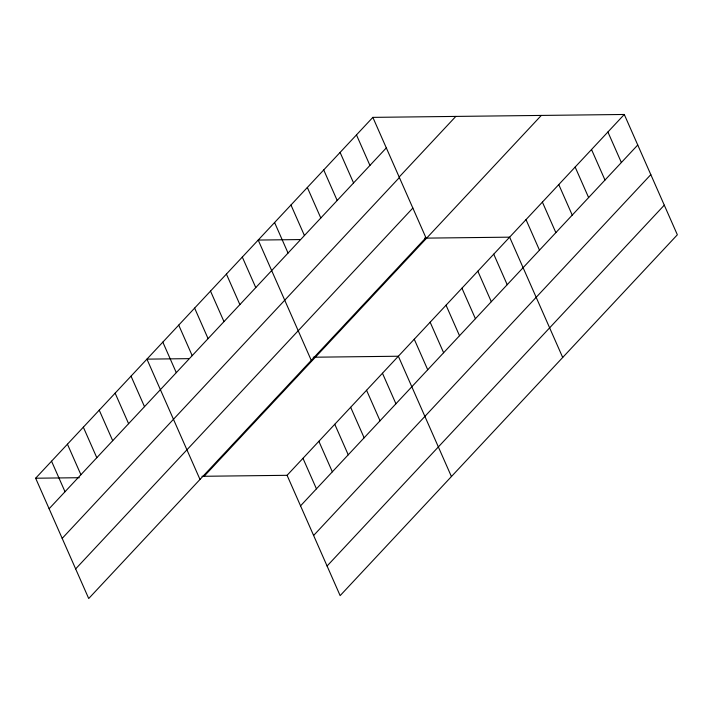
<?xml version="1.0" encoding="UTF-8"?>
<svg xmlns="http://www.w3.org/2000/svg" width="713" height="713" viewBox="0 0 713 713"><rect width="100%" height="100%" fill="white"/><g stroke="black" fill="none" stroke-linecap="round" stroke-linejoin="round"><path stroke-width="1.07" d="M372.854 117.369L425.919 237.687L88.715 598.528L35.65 478.218L372.854 117.369L624.285 114.472L677.35 234.782L340.146 595.631L287.081 475.313L624.285 114.472M49.117 508.743L386.321 147.894M399.244 176.958L455.83 116.406M62.183 538.377L399.387 177.528M75.649 568.903L412.854 208.053M204.105 476.275L541.31 115.426M300.547 505.847L637.752 144.997M313.613 535.481L650.817 174.632M327.08 566.006L664.284 205.157M299.692 239.577L258.204 240.058L311.269 360.368M424.529 238.142L509.635 237.162L562.7 357.471M188.41 358.657L146.931 359.138L199.996 479.448M313.248 357.222L398.353 356.233L451.418 476.551M35.65 478.218L79.321 477.71M201.966 476.302L287.081 475.313M607.904 131.994L621.371 162.528M591.523 149.525L604.989 180.05M575.15 167.047L588.617 197.581M558.769 184.578L572.236 215.103M542.388 202.1L555.855 232.634M526.016 219.631L539.483 250.165M493.735 254.167L507.201 284.701M477.844 271.181L491.302 301.706M461.944 288.195L475.411 318.72M446.044 305.2L459.511 335.734M356.473 134.891L369.94 165.425M430.153 322.214L443.62 352.748M340.101 152.422L353.568 182.947M414.253 339.228L427.72 369.753M323.72 169.944L337.187 200.478M307.339 187.474L320.805 218M382.462 373.247L395.929 403.781M290.966 204.996L304.424 235.531M366.562 390.261L380.029 420.786M274.585 222.527L288.052 253.062M350.662 407.275L364.129 437.8M334.771 424.28L348.238 454.814M242.304 257.063L255.771 287.597M318.871 441.294L332.338 471.828M226.413 274.077L239.88 304.611M302.972 458.307L316.438 488.833M210.513 291.091L223.98 321.616M194.622 308.096L208.08 338.63M178.722 325.11L192.189 355.644M162.822 342.124L176.289 372.649M131.032 376.143L144.498 406.677M115.132 393.157L128.598 423.691M99.241 410.171L112.699 440.696M83.341 427.176L96.808 457.71M67.441 444.19L80.908 474.724M51.55 461.204L65.017 491.729"/></g></svg>
